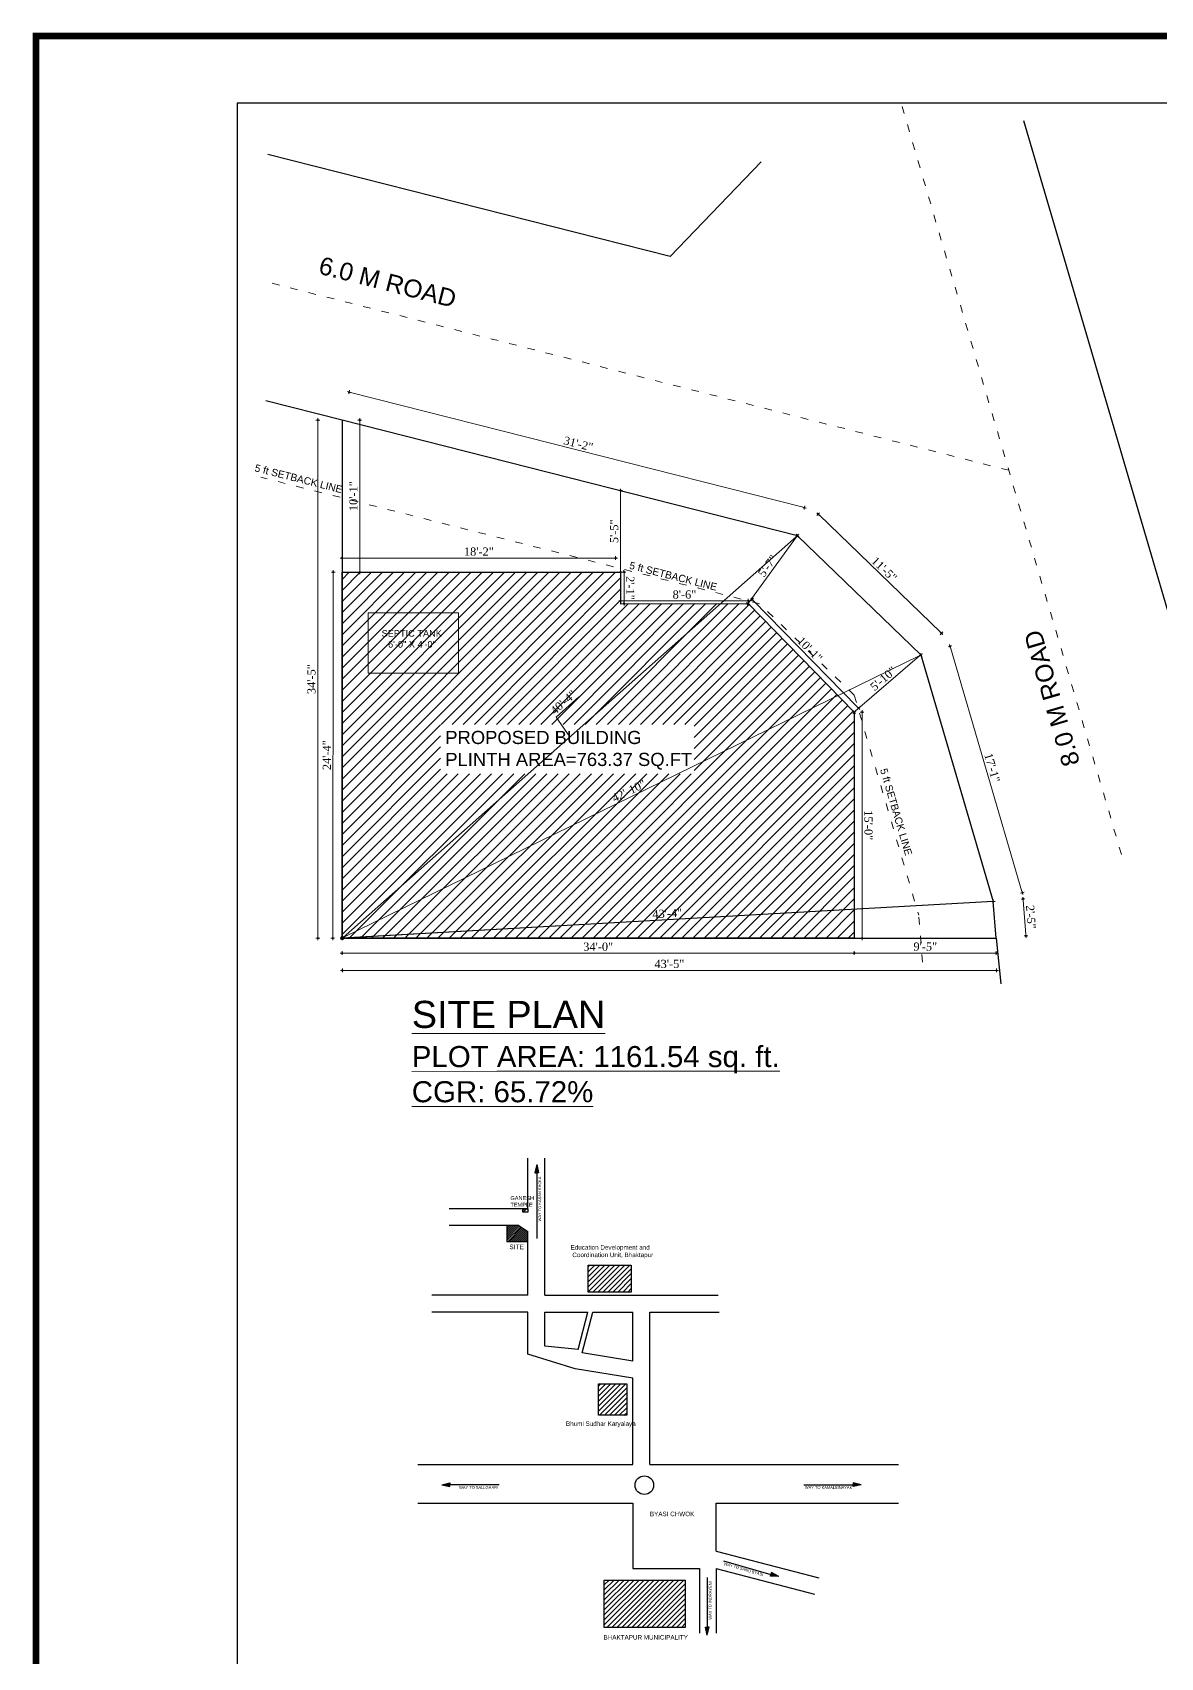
# Model space of a CAD drawing. Header units: inches. Extents: x 5914 to 162157, y -20538 to 282354.
# Drawn here: x 153056 to 153955, y -19687 to -18392 of the extents above; entities that cross this region are included whole.
import ezdxf

# ---------------------------------------------------------------- set-up
doc = ezdxf.new("R2010")
doc.units = ezdxf.units.IN
doc.header["$MEASUREMENT"] = 0
doc.header["$PDMODE"] = 99
doc.linetypes.add('ACAD_ISO03W100', pattern=[30, 12, -18])
for name, color, linetype, lineweight in [('DOOR-WIN RA', 3, 'Continuous', 20), ('Hatch', 254, 'Continuous', 9), ('HATCH RA', 8, 'Continuous', 5), ('HIDDEN RA', 253, 'ACAD_ISO03W100', 9), ('Outline', 4, 'Continuous', 9), ('REINFORCEMENT RA', 1, 'Continuous', 30), ('TEXTLAYER', 7, 'Continuous', 18)]:
    doc.layers.add(name, color=color, linetype=linetype, lineweight=lineweight)
doc.layers.add('lettring', color=7, linetype='Continuous')
doc.layers.add('S-DIM', color=7, linetype='Continuous')
doc.styles.add('DIM', font='dutch.ttf')
doc.styles.get("Standard").update_dxf_attribs({"font": 'arial.ttf'})
doc.dimstyles.new('Copy of DIM 8', dxfattribs={"dimtxt": 6.5, "dimasz": 1, "dimexe": 6, "dimexo": 18, "dimgap": 1.6875, "dimtad": 1, "dimdec": 0, "dimzin": 3, "dimdsep": 46, "dimlunit": 4, "dimtxsty": 'DIM', "dimblk": 'dot 2', "dimcen": 0.09375, "dimse1": 1, "dimse2": 1, "dimclrd": 1, "dimclre": 1, "dimclrt": 256, "dimadec": 0, "dimazin": 0, "dimtfac": 0.75, "dimtdec": 0, "dimtix": 1, "dimtmove": 1, "dimatfit": 3, "dimldrblk": 'DOT', "dimfxl": 1, "dimtolj": 1, "dimtzin": 0, "dimlwd": 9, "dimlwe": 9, "dimarcsym": 0})

# ---------------------------------------------------------------- blocks, each defined once
blk = doc.blocks.new('JBSF')
at = {"transparency": 33554687}
h = blk.add_hatch(color=256, dxfattribs=at)
h.dxf.hatch_style = 1
h.paths.add_polyline_path([(153447.6, -14946), (153445.9, -14953.2), (153447.6, -14953.2), (153449.2, -14953.2)])
h = blk.add_hatch(dxfattribs=at)
h.set_pattern_fill('ANSI32', color=256, scale=10)
h.paths.add_polyline_path([(153435.2, -14985.1), (153435.2, -14988.2), (153439.7, -14988.2), (153439.7, -14985.1)])
h = blk.add_hatch(dxfattribs=at)
h.set_pattern_fill('ANSI31', color=256, scale=10)
h.paths.add_polyline_path([(153439.7, -15014.3), (153439.7, -15005.2), (153431.7, -15000), (153421.1, -15000), (153421.1, -15014.3)])
h = blk.add_hatch(dxfattribs=at)
h.set_pattern_fill('ANSI31', color=256, scale=25)
h.paths.add_polyline_path([(153493.2, -15035), (153493.2, -15058.9), (153531.3, -15058.9), (153531.3, -15035)])
h = blk.add_hatch(dxfattribs=at)
h.set_pattern_fill('ANSI31', color=256, scale=25)
h.paths.add_polyline_path([(153502.2, -15140.2), (153502.2, -15168.1), (153527.3, -15168.1), (153527.3, -15140.2)])
h.paths.add_polyline_path([(153579.2, -15356), (153579.2, -15314.1), (153507.4, -15314.1), (153507.4, -15356)])
h = blk.add_hatch(color=256, dxfattribs=at)
h.dxf.hatch_style = 1
h.paths.add_polyline_path([(153363.3, -15229.7), (153370.5, -15231.3), (153370.5, -15229.7), (153370.5, -15228)])
h = blk.add_hatch(color=256, dxfattribs=at)
h.dxf.hatch_style = 1
h.paths.add_polyline_path([(153727.9, -15228), (153727.9, -15229.7), (153727.9, -15231.3), (153735.1, -15229.7)])
h = blk.add_hatch(color=256, dxfattribs=at)
h.dxf.hatch_style = 1
h.paths.add_polyline_path([(153655.6, -15307.4), (153655.1, -15309), (153654.6, -15310.6), (153662.1, -15311)])
h = blk.add_hatch(color=256, dxfattribs=at)
h.dxf.hatch_style = 1
h.paths.add_polyline_path([(153600.3, -15355.7), (153598.7, -15355.7), (153597, -15355.7), (153598.7, -15362.9)])
for p, q in [((153439.7, -14985.1), (153439.7, -14940.3)), ((153454.7, -15061.7), (153454.7, -14940.3)), ((153447.6, -14946), (153445.9, -14953.2)), ((153445.9, -14953.2), (153447.6, -14953.2)), ((153447.6, -14946), (153449.2, -14953.2)), ((153447.6, -14953.2), (153447.6, -15011.4)), ((153449.2, -14953.2), (153447.6, -14953.2)), ((153439.7, -14985.1), (153369.9, -14985.1)), ((153431.7, -15000), (153369.9, -15000)), ((153421.1, -15000), (153421.1, -15014.3)), ((153431.7, -15000), (153439.7, -15005.2)), ((153439.7, -15014.3), (153421.1, -15014.3)), ((153439.7, -15061.7), (153439.7, -15005.2)), ((153454.7, -15061.7), (153454.7, -15005.2)), ((153439.7, -15061.7), (153354.5, -15061.7)), ((153454.7, -15061.7), (153608.2, -15061.7)), ((153439.7, -15076.6), (153354.5, -15076.6)), ((153439.7, -15113.8), (153439.7, -15076.6)), ((153454.7, -15106.8), (153454.7, -15076.6)), ((153454.7, -15076.6), (153492.7, -15076.6)), ((153484.3, -15109.7), (153492.7, -15076.6)), ((153487.9, -15112.7), (153497.1, -15076.6)), ((153497.1, -15076.6), (153532.7, -15076.6)), ((153532.7, -15120.1), (153532.7, -15076.6)), ((153547.7, -15211.7), (153547.7, -15076.6)), ((153547.7, -15076.6), (153609.1, -15076.6)), ((153481.5, -15126.8), (153439.7, -15113.8)), ((153484.3, -15109.7), (153454.7, -15106.8)), ((153532.7, -15120.1), (153487.9, -15112.7)), ((153532.7, -15135.3), (153481.5, -15126.8)), ((153532.7, -15211.7), (153532.7, -15135.3)), ((153532.7, -15211.7), (153532.7, -15135.3)), ((153342.1, -15211.7), (153532.7, -15211.7)), ((153547.7, -15211.7), (153768.3, -15211.7)), ((153363.3, -15229.7), (153370.5, -15228)), ((153363.3, -15229.7), (153370.5, -15231.3)), ((153370.5, -15228), (153370.5, -15229.7)), ((153414.2, -15229.6), (153370.5, -15229.7)), ((153370.5, -15231.3), (153370.5, -15229.7)), ((153684.2, -15229.6), (153727.9, -15229.7)), ((153735.1, -15229.7), (153727.9, -15228)), ((153727.9, -15228), (153727.9, -15229.7)), ((153735.1, -15229.7), (153727.9, -15231.3)), ((153727.9, -15231.3), (153727.9, -15229.7)), ((153342.1, -15246), (153532.7, -15246)), ((153532.7, -15246), (153532.7, -15303.8)), ((153606.7, -15246), (153768.3, -15246)), ((153606.7, -15288.4), (153606.7, -15246)), ((153606.7, -15288.4), (153697.5, -15312.2)), ((153532.7, -15303.8), (153591.7, -15303.8)), ((153591.7, -15303.8), (153591.7, -15361.2)), ((153606.7, -15303.8), (153693.7, -15326.7)), ((153606.7, -15303.8), (153606.7, -15361.2)), ((153613, -15297), (153655.1, -15309)), ((153598.7, -15311.9), (153598.7, -15355.7)), ((153654.6, -15310.6), (153655.1, -15309)), ((153662.1, -15311), (153654.6, -15310.6)), ((153655.6, -15307.4), (153655.1, -15309)), ((153662.1, -15311), (153655.6, -15307.4)), ((153598.7, -15362.9), (153597, -15355.7)), ((153597, -15355.7), (153598.7, -15355.7)), ((153598.7, -15362.9), (153600.3, -15355.7)), ((153600.3, -15355.7), (153598.7, -15355.7))]:
    blk.add_line(p, q)
for points in [[(153435.2, -14985.1), (153439.7, -14985.1), (153439.7, -14988.2), (153435.2, -14988.2)], [(153493.2, -15035), (153531.3, -15035), (153531.3, -15058.9), (153493.2, -15058.9)], [(153502.2, -15140.2), (153527.3, -15140.2), (153527.3, -15168.1), (153502.2, -15168.1)], [(153507.4, -15314.1), (153579.2, -15314.1), (153579.2, -15356), (153507.4, -15356)]]:
    blk.add_lwpolyline(points, close=True)
blk.add_circle((153542.9, -15230), 8.22)
at = {"char_height": 2.515, "width": 94.517}
for s, insert, attachment_point, rotation in [('WAY TO KASAN KHOLA', (153448.9, -14996.3), 1, 90), ('WAY TO SALLGHARI', (153413.2, -15230.7), 3, 0.1625), ('WAY TO KAMALBINAYAK', (153685.2, -15230.7), 1, 359.8375), ('WAY TO SANO BYASI ', (153613.8, -15298.3), 1, 344.0931), ('WAY TO INDRAYENI ', (153600, -15349.2), 1, 90)]:
    blk.add_mtext(s, dxfattribs=dict(at, insert=insert, attachment_point=attachment_point, rotation=rotation))
at = {"attachment_point": 1}
for s, width, gutter_width, insert, char_height in [('GANESH \\PTEMPLE', 12.979, 17.7, (153424.2, -14973.9), 3.53), ('SITE', 15.306, 20.8, (153423.2, -15016.8), 4.17)]:
    blk.add_mtext_dynamic_manual_height_columns(s, width=width, gutter_width=gutter_width, heights=[0], dxfattribs=dict(at, insert=insert, char_height=char_height))
at = {"char_height": 4, "width": 150.306, "attachment_point": 1}
for s, insert in [('Education Development and\\P Coordination Unit, Bhaktapur', (153477.5, -15017.3)), ('Bhumi Sudhar Karyalaya', (153473.4, -15173.5)), ('BYASI CHWOK', (153547.8, -15253.5)), ('BHAKTAPUR MUNICIPALITY', (153506.7, -15362.8))]:
    blk.add_mtext(s, dxfattribs=dict(at, insert=insert))
blk = doc.blocks.new('dot1')
at = {"layer": 'Hatch'}
h = blk.add_hatch(color=256, dxfattribs=at)
edge = h.paths.add_edge_path()
edge.add_arc((0, 0), 1, 0, 360)
for p, q in [((3, 0), (-3, 0)), ((0, 3), (0, -3))]:
    blk.add_line(p, q, dxfattribs=at)
blk.add_circle((0, 0), 1, dxfattribs=at)
blk = doc.blocks.new('dot 2')
at = {"layer": 'Hatch', "xscale": 0.5, "yscale": 0.5, "zscale": 0.5}
blk.add_blockref('dot1', (0, 0), dxfattribs=at)
blk = doc.blocks.new('*D636')
at = {"layer": 'Defpoints', "color": 0, "transparency": 16777216}
for p in [(153302.4, -18701.1), (153283.1, -19113.9), (153302.4, -19113.9)]:
    blk.add_point(p, dxfattribs=at)
at = {"layer": 'lettring', "color": 1, "lineweight": 9, "transparency": 16777216}
blk.add_line((153283.1, -18702.1), (153283.1, -19112.9), dxfattribs=at)
for p, rotation in [((153283.1, -18701.1), 89.99612180856457), ((153283.1, -19113.9), 269.9961218085645)]:
    blk.add_blockref('dot 2', p, dxfattribs=dict(at, rotation=rotation))
at = {"layer": 'lettring', "transparency": 16777216, "insert": (153278, -18907.5), "char_height": 6.5, "attachment_point": 5, "rotation": 89.9961, "style": 'DIM'}
blk.add_mtext('\\A1;34\'-5"', dxfattribs=at)
blk = doc.blocks.new('_Dot')
at = {"color": 0, "linetype": 'ByBlock', "lineweight": -2}
blk.add_line((-0.5, 0), (-1, 0), dxfattribs=at)
at = {"color": 0, "linetype": 'ByBlock', "const_width": 0.5}
blk.add_lwpolyline([(-0.25, 0, 1), (0.25, 0, 1)], format="xyb", close=True, dxfattribs=at)
blk = doc.blocks.new('*D637')
at = {"layer": 'Defpoints', "color": 0, "transparency": 16777216}
for p in [(153302.4, -18701.1), (153671.1, -18770.9), (153665.4, -18793.2)]:
    blk.add_point(p, dxfattribs=at)
at = {"layer": 'lettring', "color": 1, "lineweight": 9, "transparency": 16777216}
blk.add_line((153309.1, -18679.1), (153670.1, -18770.6), dxfattribs=at)
for p, rotation in [((153308.1, -18678.8), 165.7695948324564), ((153671.1, -18770.9), 345.7695948324564)]:
    blk.add_blockref('dot 2', p, dxfattribs=dict(at, rotation=rotation))
at = {"layer": 'lettring', "transparency": 16777216, "insert": (153490.8, -18720), "char_height": 6.5, "attachment_point": 5, "rotation": 345.7696, "style": 'DIM'}
blk.add_mtext('\\A1;31\'-2"', dxfattribs=at)
blk = doc.blocks.new('*D638')
at = {"layer": 'Defpoints', "color": 0, "transparency": 16777216}
for p in [(153665.4, -18793.2), (153780.4, -18871), (153763.9, -18888.1)]:
    blk.add_point(p, dxfattribs=at)
at = {"layer": 'lettring', "color": 1, "lineweight": 9, "transparency": 16777216}
blk.add_line((153682.7, -18776.7), (153779.7, -18870.3), dxfattribs=at)
for p, rotation in [((153681.9, -18776.1), 136.0398799648565), ((153780.4, -18871), 316.0398799648565)]:
    blk.add_blockref('dot 2', p, dxfattribs=dict(at, rotation=rotation))
at = {"layer": 'lettring', "transparency": 16777216, "insert": (153734.7, -18819.9), "char_height": 6.5, "attachment_point": 5, "rotation": 316.0399, "style": 'DIM'}
blk.add_mtext('\\A1;11\'-5"', dxfattribs=at)
blk = doc.blocks.new('*D639')
at = {"layer": 'Defpoints', "color": 0, "transparency": 16777216}
for p in [(153763.9, -18888.1), (153844.8, -19077.7), (153821.5, -19084.6)]:
    blk.add_point(p, dxfattribs=at)
at = {"layer": 'lettring', "color": 1, "lineweight": 9, "transparency": 16777216}
blk.add_line((153787.4, -18882.2), (153844.5, -19076.8), dxfattribs=at)
for p, rotation in [((153787.1, -18881.3), 106.3566503433274), ((153844.8, -19077.7), 286.3566503433274)]:
    blk.add_blockref('dot 2', p, dxfattribs=dict(at, rotation=rotation))
at = {"layer": 'lettring', "transparency": 16777216, "insert": (153820.8, -18978.1), "char_height": 6.5, "attachment_point": 5, "rotation": 286.3567, "style": 'DIM'}
blk.add_mtext('\\A1;17\'-1"', dxfattribs=at)
blk = doc.blocks.new('*D640')
at = {"layer": 'Defpoints', "color": 0, "transparency": 16777216}
for p in [(153821.5, -19084.6), (153823.9, -19113.9), (153847.7, -19112)]:
    blk.add_point(p, dxfattribs=at)
at = {"layer": 'lettring', "color": 1, "lineweight": 9, "transparency": 16777216}
blk.add_line((153845.4, -19083.6), (153847.6, -19111), dxfattribs=at)
for p, rotation in [((153845.4, -19082.6), 94.61260404835447), ((153847.7, -19112), 274.6126040483545)]:
    blk.add_blockref('dot 2', p, dxfattribs=dict(at, rotation=rotation))
at = {"layer": 'lettring', "transparency": 16777216, "insert": (153851.6, -19096.9), "char_height": 6.5, "attachment_point": 5, "rotation": 274.6126, "style": 'DIM'}
blk.add_mtext('\\A1;2\'-5"', dxfattribs=at)
blk = doc.blocks.new('*D641')
at = {"layer": 'Defpoints', "color": 0, "transparency": 16777216}
for p in [(153821.5, -19084.6), (153821.5, -19084.6), (153302.4, -19113.9)]:
    blk.add_point(p, dxfattribs=at)
at = {"layer": 'S-DIM', "color": 1, "lineweight": 9, "transparency": 16777216}
blk.add_line((153303.4, -19113.9), (153820.5, -19084.6), dxfattribs=at)
for p, rotation in [((153821.5, -19084.6), 3.238242339742752), ((153302.4, -19113.9), 183.2382423397427)]:
    blk.add_blockref('dot 2', p, dxfattribs=dict(at, rotation=rotation))
at = {"layer": 'S-DIM', "transparency": 16777216, "insert": (153561.7, -19094.2), "char_height": 6.5, "attachment_point": 5, "rotation": 3.2382, "style": 'DIM'}
blk.add_mtext('\\A1;43\'-4"', dxfattribs=at)
blk = doc.blocks.new('*D633')
at = {"layer": 'Defpoints', "color": 0, "transparency": 16777216}
for p in [(153665.4, -18793.2), (153665.4, -18793.2), (153302.5, -19113.9)]:
    blk.add_point(p, dxfattribs=at)
at = {"layer": 'S-DIM', "color": 1, "lineweight": 9, "transparency": 16777216}
for p, q in [((153303.2, -19113.3), (153664.7, -18793.8)), ((153473, -18937.8), (153491.2, -18921.7)), ((153484, -18953.5), (153473, -18937.8))]:
    blk.add_line(p, q, dxfattribs=at)
for p, rotation in [((153665.4, -18793.2), 41.46603304600268), ((153302.5, -19113.9), 221.4660330460027)]:
    blk.add_blockref('dot 2', p, dxfattribs=dict(at, rotation=rotation))
at = {"layer": 'S-DIM', "transparency": 16777216, "insert": (153478.8, -18926), "char_height": 6.5, "attachment_point": 5, "rotation": 41.466, "style": 'DIM'}
blk.add_mtext('\\A1;40\'-4"', dxfattribs=at)
blk = doc.blocks.new('*D642')
at = {"layer": 'Defpoints', "color": 0, "transparency": 16777216}
for p in [(153302.7, -19123.1), (153824.2, -19123.1), (153302.7, -19139.5)]:
    blk.add_point(p, dxfattribs=at)
at = {"layer": 'S-DIM', "color": 1, "lineweight": 9, "transparency": 16777216}
blk.add_line((153823.2, -19139.5), (153303.7, -19139.5), dxfattribs=at)
for p, rotation in [((153302.7, -19139.5), 179.9996002600597), ((153824.2, -19139.5), 359.9996002600597)]:
    blk.add_blockref('dot 2', p, dxfattribs=dict(at, rotation=rotation))
at = {"layer": 'S-DIM', "transparency": 16777216, "insert": (153563.4, -19134.4), "char_height": 6.5, "attachment_point": 5, "rotation": 359.9996, "style": 'DIM'}
blk.add_mtext('\\A1;43\'-5"', dxfattribs=at)
blk = doc.blocks.new('*D634')
at = {"layer": 'Defpoints', "color": 0, "transparency": 16777216}
for p in [(153520.5, -18811), (153302.4, -18818.3), (153520.5, -18818.3)]:
    blk.add_point(p, dxfattribs=at)
at = {"layer": 'S-DIM', "color": 1, "lineweight": 9, "transparency": 16777216}
blk.add_line((153303.4, -18811), (153519.5, -18811), dxfattribs=at)
at = {"layer": 'S-DIM', "color": 1, "lineweight": 9, "transparency": 16777216, "rotation": 180}
blk.add_blockref('dot 2', (153302.4, -18811), dxfattribs=at)
at = {"layer": 'S-DIM', "color": 1, "lineweight": 9, "transparency": 16777216}
blk.add_blockref('dot 2', (153520.5, -18811), dxfattribs=at)
at = {"layer": 'S-DIM', "transparency": 16777216, "insert": (153411.5, -18805.9), "char_height": 6.5, "attachment_point": 5, "style": 'DIM'}
blk.add_mtext('\\A1;18\'-2"', dxfattribs=at)
blk = doc.blocks.new('*D643')
at = {"layer": 'Defpoints', "color": 0, "transparency": 16777216}
for p in [(153302.4, -18701.1), (153302.4, -18822.3), (153316.5, -18822.3)]:
    blk.add_point(p, dxfattribs=at)
at = {"layer": 'S-DIM', "color": 1, "lineweight": 9, "transparency": 16777216}
blk.add_line((153316.5, -18702.1), (153316.5, -18821.3), dxfattribs=at)
for p, rotation in [((153316.5, -18701.1), 90), ((153316.5, -18822.3), 270)]:
    blk.add_blockref('dot 2', p, dxfattribs=dict(at, rotation=rotation))
at = {"layer": 'S-DIM', "transparency": 16777216, "insert": (153311.5, -18761.7), "char_height": 6.5, "attachment_point": 5, "rotation": 90, "style": 'DIM'}
blk.add_mtext('\\A1;10\'-1"', dxfattribs=at)
blk = doc.blocks.new('*D644')
at = {"layer": 'Defpoints', "color": 0, "transparency": 16777216}
for p in [(153524.5, -18757.3), (153524.5, -18757.3), (153524.5, -18822.2)]:
    blk.add_point(p, dxfattribs=at)
at = {"layer": 'S-DIM', "color": 1, "lineweight": 9, "transparency": 16777216}
blk.add_line((153524.5, -18821.2), (153524.5, -18758.3), dxfattribs=at)
for p, rotation in [((153524.5, -18757.3), 90), ((153524.5, -18822.2), 270)]:
    blk.add_blockref('dot 2', p, dxfattribs=dict(at, rotation=rotation))
at = {"layer": 'S-DIM', "transparency": 16777216, "insert": (153519.4, -18789.7), "char_height": 6.5, "attachment_point": 5, "rotation": 90, "style": 'DIM'}
blk.add_mtext('\\A1;5\'-5"', dxfattribs=at)
blk = doc.blocks.new('*D635')
at = {"layer": 'Defpoints', "color": 0, "transparency": 16777216}
for p in [(153710.8, -19125.7), (153823.9, -19125.7), (153823.9, -19125.7)]:
    blk.add_point(p, dxfattribs=at)
at = {"layer": 'S-DIM', "color": 1, "lineweight": 9, "transparency": 16777216}
blk.add_line((153711.8, -19125.7), (153822.9, -19125.7), dxfattribs=at)
at = {"layer": 'S-DIM', "color": 1, "lineweight": 9, "transparency": 16777216, "rotation": 180}
blk.add_blockref('dot 2', (153710.8, -19125.7), dxfattribs=at)
at = {"layer": 'S-DIM', "color": 1, "lineweight": 9, "transparency": 16777216}
blk.add_blockref('dot 2', (153823.9, -19125.7), dxfattribs=at)
at = {"layer": 'S-DIM', "transparency": 16777216, "insert": (153767.4, -19120.6), "char_height": 6.5, "attachment_point": 5, "style": 'DIM'}
blk.add_mtext('\\A1;9\'-5"', dxfattribs=at)
blk = doc.blocks.new('*D646')
at = {"layer": 'Defpoints', "color": 0, "transparency": 16777216}
for p in [(153665.4, -18793.2), (153665.4, -18793.2), (153626.2, -18847.3)]:
    blk.add_point(p, dxfattribs=at)
at = {"layer": 'lettring', "color": 1, "lineweight": 9, "transparency": 16777216}
blk.add_line((153626.8, -18846.5), (153664.8, -18794), dxfattribs=at)
for p, rotation in [((153665.4, -18793.2), 54.08268101037635), ((153626.2, -18847.3), 234.0826810103763)]:
    blk.add_blockref('dot 2', p, dxfattribs=dict(at, rotation=rotation))
at = {"layer": 'lettring', "transparency": 16777216, "insert": (153641.7, -18817.3), "char_height": 6.5, "attachment_point": 5, "rotation": 54.0827, "style": 'DIM'}
blk.add_mtext('\\A1;5\'-7"', dxfattribs=at)
blk = doc.blocks.new('*D647')
at = {"layer": 'Defpoints', "color": 0, "transparency": 16777216}
for p in [(153763.7, -18888.2), (153763.7, -18888.2), (153710.8, -18933.8)]:
    blk.add_point(p, dxfattribs=at)
at = {"layer": 'lettring', "color": 1, "lineweight": 9, "transparency": 16777216}
blk.add_line((153711.5, -18933.1), (153762.9, -18888.9), dxfattribs=at)
for p, rotation in [((153763.7, -18888.2), 40.72353714125077), ((153710.8, -18933.8), 220.7235371412507)]:
    blk.add_blockref('dot 2', p, dxfattribs=dict(at, rotation=rotation))
at = {"layer": 'lettring', "transparency": 16777216, "insert": (153733.9, -18907.1), "char_height": 6.5, "attachment_point": 5, "rotation": 40.7235, "style": 'DIM'}
blk.add_mtext('\\A1;5\'-10"', dxfattribs=at)
blk = doc.blocks.new('*D649')
at = {"layer": 'Defpoints', "color": 0, "transparency": 16777216}
for p in [(153302.5, -19113.9), (153710.8, -19113.9), (153302.5, -19125.7)]:
    blk.add_point(p, dxfattribs=at)
at = {"layer": 'lettring', "color": 1, "lineweight": 9, "transparency": 16777216}
blk.add_line((153709.8, -19125.7), (153303.5, -19125.7), dxfattribs=at)
at = {"layer": 'lettring', "color": 1, "lineweight": 9, "transparency": 16777216, "rotation": 180}
blk.add_blockref('dot 2', (153302.5, -19125.7), dxfattribs=at)
at = {"layer": 'lettring', "color": 1, "lineweight": 9, "transparency": 16777216}
blk.add_blockref('dot 2', (153710.8, -19125.7), dxfattribs=at)
at = {"layer": 'lettring', "transparency": 16777216, "insert": (153506.6, -19120.7), "char_height": 6.5, "attachment_point": 5, "style": 'DIM'}
blk.add_mtext('\\A1;34\'-0"', dxfattribs=at)
blk = doc.blocks.new('*D742')
at = {"layer": 'Defpoints', "color": 0, "transparency": 16777216}
for p in [(153524.5, -18822.2), (153524.5, -18847.4), (153527.2, -18847.4)]:
    blk.add_point(p, dxfattribs=at)
at = {"layer": 'lettring', "color": 1, "lineweight": 9, "transparency": 16777216}
blk.add_line((153527.2, -18823.2), (153527.2, -18846.4), dxfattribs=at)
for p, rotation in [((153527.2, -18822.2), 90.07557143007085), ((153527.2, -18847.4), 270.0755714300709)]:
    blk.add_blockref('dot 2', p, dxfattribs=dict(at, rotation=rotation))
at = {"layer": 'lettring', "transparency": 16777216, "insert": (153532.2, -18834.8), "char_height": 6.5, "attachment_point": 5, "rotation": 270.0756, "style": 'DIM'}
blk.add_mtext('\\A1;2\'-1"', dxfattribs=at)
blk = doc.blocks.new('*D743')
at = {"layer": 'Defpoints', "color": 0, "transparency": 16777216}
for p in [(153524.5, -18847.4), (153626.2, -18845.1), (153626.2, -18847.3)]:
    blk.add_point(p, dxfattribs=at)
at = {"layer": 'lettring', "color": 1, "lineweight": 9, "transparency": 16777216}
blk.add_line((153525.5, -18845.2), (153625.2, -18845.1), dxfattribs=at)
for p, rotation in [((153524.5, -18845.2), 180.0755714300937), ((153626.2, -18845.1), 0.07557143009376492)]:
    blk.add_blockref('dot 2', p, dxfattribs=dict(at, rotation=rotation))
at = {"layer": 'lettring', "transparency": 16777216, "insert": (153575.4, -18840.1), "char_height": 6.5, "attachment_point": 5, "rotation": 0.0756, "style": 'DIM'}
blk.add_mtext('\\A1;8\'-6"', dxfattribs=at)
blk = doc.blocks.new('*D744')
at = {"layer": 'Defpoints', "color": 0, "transparency": 16777216}
for p in [(153626.2, -18847.3), (153710.8, -18933.8), (153714.1, -18930.5)]:
    blk.add_point(p, dxfattribs=at)
at = {"layer": 'lettring', "color": 1, "lineweight": 9, "transparency": 16777216}
blk.add_line((153630.2, -18844.8), (153713.4, -18929.8), dxfattribs=at)
for p, rotation in [((153629.5, -18844.1), 134.3525205982259), ((153714.1, -18930.5), 314.3525205982259)]:
    blk.add_blockref('dot 2', p, dxfattribs=dict(at, rotation=rotation))
at = {"layer": 'lettring', "transparency": 16777216, "insert": (153675.4, -18883.8), "char_height": 6.5, "attachment_point": 5, "rotation": 314.3525, "style": 'DIM'}
blk.add_mtext('\\A1;10\'-1"', dxfattribs=at)
blk = doc.blocks.new('*D745')
at = {"layer": 'Defpoints', "color": 0, "transparency": 16777216}
for p in [(153710.8, -18933.8), (153710.8, -19113.9), (153717, -19113.9)]:
    blk.add_point(p, dxfattribs=at)
at = {"layer": 'lettring', "color": 1, "lineweight": 9, "transparency": 16777216}
blk.add_line((153717, -18934.8), (153717, -19112.9), dxfattribs=at)
for p, rotation in [((153717, -18933.8), 90.00130912059397), ((153717, -19113.9), 270.0013091205939)]:
    blk.add_blockref('dot 2', p, dxfattribs=dict(at, rotation=rotation))
at = {"layer": 'lettring', "transparency": 16777216, "insert": (153722.1, -19023.9), "char_height": 6.5, "attachment_point": 5, "rotation": 270.0013, "style": 'DIM'}
blk.add_mtext('\\A1;15\'-0"', dxfattribs=at)

msp = doc.modelspace()

# ---------------------------------------------------------------- hatches: boundary and pattern name
at = {"layer": 'HATCH RA'}
h = msp.add_hatch(dxfattribs=at)
h.set_pattern_fill('ANSI31', color=256, scale=50)
h.set_pattern_definition([(45, (7704.318, -5141.4455), (-4.41941738, 4.41941738), [])])
h.paths.add_polyline_path([(153302.4, -18822.3), (153302.4, -19113.9), (153710.8, -19113.9), (153710.8, -18933.8), (153626.2, -18847.3), (153524.5, -18847.4), (153524.5, -18822.2), (153500.5, -18822.2)])
h.paths.add_polyline_path([(153381, -18982.8), (153583.1, -18982.8), (153583.1, -18943.5), (153381, -18943.5)], flags=16)

# ---------------------------------------------------------------- linework, layer by layer
for p in [(153302.4, -18822.3), (153710.8, -19113.9)]:
    msp.add_line(p, (153302.4, -19113.9))
at = {"layer": 'DOOR-WIN RA'}
msp.add_lwpolyline([(153323.2, -18854.6), (153395.2, -18854.6), (153395.2, -18902.6), (153323.2, -18902.6)], close=True, dxfattribs=at)
at = {"layer": 'HIDDEN RA', "ltscale": 0.5}
for p, q in [((153748.9, -18451.2), (153925.1, -19051.6)), ((153834, -18741.1), (153241.6, -18590.8)), ((153635.2, -18847.4), (153237.6, -18746.6)), ((153710.8, -18920.3), (153635.2, -18847.4)), ((153710.8, -18920.3), (153762.2, -19095.5)), ((153765.2, -19132.9), (153762.2, -19095.5))]:
    msp.add_line(p, q, dxfattribs=at)
at = {"layer": 'Outline', "const_width": 5.35}
msp.add_lwpolyline([(153058.3, -20535.4), (153058.3, -18395), (156269, -18395), (156269, -20535.4)], close=True, dxfattribs=at)
at = {"layer": 'Outline', "lineweight": 30}
msp.add_lwpolyline([(156215.5, -18448.5), (153218.8, -18448.5), (153218.8, -20481.9)], dxfattribs=at)
at = {"layer": 'REINFORCEMENT RA'}
for p, q in [((153845.8, -18462.3), (154005.9, -19007.7)), ((153564.1, -18570.7), (153243.3, -18489.4)), ((153636.5, -18495.4), (153564.1, -18570.7)), ((153302.4, -18701.1), (153241.6, -18685.7)), ((153665.4, -18793.2), (153302.4, -18701.1)), ((153302.4, -18701.1), (153302.4, -19113.9)), ((153665.4, -18793.2), (153302.4, -18701.1)), ((153302.4, -18701.1), (153302.4, -19113.9)), ((153763.9, -18888.1), (153665.4, -18793.2)), ((153763.9, -18888.1), (153665.4, -18793.2)), ((153763.9, -18888.1), (153821.5, -19084.6)), ((153763.9, -18888.1), (153821.5, -19084.6)), ((153823.9, -19113.9), (153821.5, -19084.6)), ((153823.9, -19113.9), (153821.5, -19084.6)), ((153302.4, -19113.9), (153823.9, -19113.9)), ((153302.4, -19113.9), (153823.9, -19113.9)), ((153823.9, -19113.9), (153827.7, -19150.3))]:
    msp.add_line(p, q, dxfattribs=at)
msp.add_lwpolyline([(153626.2, -18847.3), (153710.8, -18933.8), (153710.8, -19113.9), (153302.4, -19113.9), (153302.4, -18822.3), (153500.5, -18822.2), (153524.5, -18822.2), (153524.5, -18847.4)], close=True, dxfattribs=at)
at = {"layer": 'S-DIM'}
msp.add_line((153821.5, -19084.6), (153302.4, -19113.9), dxfattribs=at)

# ---------------------------------------------------------------- block references
at = {"xscale": 0.8992830372838388, "yscale": 0.8992830372838388, "zscale": 0.8992830372838388}
msp.add_blockref('JBSF', (15464.9, -5853.6), dxfattribs=at)

# ---------------------------------------------------------------- texts
at = {"attachment_point": 1}
for s, width, gutter_width, insert, char_height, rotation in [('6.0 M ROAD', 354.064, 70.7, (153286.3, -18570.5), 14.13, 345.7696), ('5 ft SETBACK LINE', 145.737, 29.1, (153233.7, -18736.1), 5.817, 345.7696), ('5 ft SETBACK LINE', 145.737, 29.1, (153532.4, -18813.8), 5.817, 345.7696), ('8.0 M ROAD', 354.064, 70.7, (153877.3, -18978.4), 14.13, 106.3567), ('5 ft SETBACK LINE', 145.737, 29.1, (153736.9, -18978), 5.817, 286.3567)]:
    msp.add_mtext_dynamic_manual_height_columns(s, width=width, gutter_width=gutter_width, heights=[0], dxfattribs=dict(at, insert=insert, char_height=char_height, rotation=rotation))
at = {"layer": 'TEXTLAYER', "attachment_point": 1}
for s, insert, char_height, width in [('\\pi37.44474;SEPTIC TANK\\P\\pi42.53896;6\'-0" X 4\'-0"', (153296.5, -18868.4), 5.25, 122.634), ('PROPOSED BUILDING \\PPLINTH AREA=763.37 SQ.FT', (153384.7, -18948.7), 10.5, 245.267)]:
    msp.add_mtext(s, dxfattribs=dict(at, insert=insert, char_height=char_height, width=width))
at = {"layer": 'TEXTLAYER', "ltscale": 5, "insert": (153358, -19163.8), "char_height": 12, "width": 394.928, "attachment_point": 1, "rotation": 0.0057}
msp.add_mtext('{\\H1.8x;\\LSITE PLAN\\H1.333x;\\P\\H0.5833x;PLOT AREA: 1161.54 sq. ft.\\PCGR: 65.72%}', dxfattribs=at)

# ---------------------------------------------------------------- dimensions: what is measured, and where the dimension line sits
at = {"layer": 'lettring'}
for p1, p2, distance, picture, middle in [((153302.4389, -18701.1175), (153665.4357, -18793.1748), 23.0049, '*D637', (153490.8278, -18719.976)), ((153302.4, -18701.1), (153302.4, -19113.9), -19.3, '*D636', (153278, -18907.5)), ((153665.4, -18793.2), (153763.9, -18888.1), 23.8, '*D638', (153734.7, -18819.9)), ((153626.2, -18847.3), (153665.4, -18793.2), 0, '*D646', (153641.7, -18817.3)), ((153524.5, -18822.2), (153524.5, -18847.4), 2.7, '*D742', (153532.2, -18834.8)), ((153524.5, -18847.4), (153626.2, -18847.3), 2.2, '*D743', (153575.4, -18840.1)), ((153626.2, -18847.3), (153710.8, -18933.8), 4.6, '*D744', (153675.4, -18883.8)), ((153710.8, -18933.8), (153763.7, -18888.2), 0, '*D647', (153733.9, -18907.1)), ((153763.9, -18888.1), (153821.5, -19084.6), 24.2, '*D639', (153820.8, -18978.1)), ((153710.8, -18933.8), (153710.8, -19113.9), 6.2, '*D745', (153722.1, -19023.9)), ((153821.5, -19084.6), (153823.9, -19113.9), 23.9, '*D640', (153851.6, -19096.9))]:
    dim = msp.add_aligned_dim(p1=p1, p2=p2, distance=distance, dimstyle='Copy of DIM 8', dxfattribs=at)
    dim.commit()
    dim.dimension.update_dxf_attribs({"geometry": picture, "text_midpoint": middle})
msp.add_aligned_dim(p1=(153302, -19113.9), p2=(153302.4, -18822.3), distance=7, dimstyle='Copy of DIM 8', dxfattribs=at).render()
dim = msp.add_linear_dim(base=(153302.5, -19125.7), p1=(153710.8, -19113.9), p2=(153302.5, -19113.9), dimstyle='Copy of DIM 8', dxfattribs=at)
dim.commit()
dim.dimension.update_dxf_attribs({"geometry": '*D649', "text_midpoint": (153506.6, -19120.7)})
at = {"layer": 'S-DIM'}
for p1, p2, distance, picture, middle in [((153302.4, -18701.1), (153302.4, -18822.3), 14.1, '*D643', (153311.5, -18761.7)), ((153302.4, -19113.9), (153821.5, -19084.6), 0, '*D641', (153561.7, -19094.2)), ((153824.1583, -19123.0715), (153302.6862, -19123.0679), 16.3873, '*D642', (153563.4222, -19134.3842))]:
    dim = msp.add_aligned_dim(p1=p1, p2=p2, distance=distance, dimstyle='Copy of DIM 8', dxfattribs=at)
    dim.commit()
    dim.dimension.update_dxf_attribs({"geometry": picture, "text_midpoint": middle})
dim = msp.add_linear_dim(base=(153524.5, -18757.3), p1=(153524.5, -18822.2), p2=(153524.5, -18757.3), angle=90, dimstyle='Copy of DIM 8', dxfattribs=at)
dim.commit()
dim.dimension.update_dxf_attribs({"geometry": '*D644', "text_midpoint": (153519.4, -18789.7)})
dim = msp.add_linear_dim(base=(153665.4, -18793.2), p1=(153302.5, -19113.9), p2=(153665.4, -18793.2), angle=41.466, dimstyle='Copy of DIM 8', dxfattribs=at)
dim.commit()
dim.dimension.update_dxf_attribs({"geometry": '*D633', "text_midpoint": (153474.2, -18936.7), "dimtype": 161})
for base, p1, p2, picture, middle in [((153520.5, -18811), (153302.4, -18818.3), (153520.5, -18818.3), '*D634', (153411.5, -18805.9)), ((153823.9, -19125.7), (153710.8, -19125.7), (153823.9, -19125.7), '*D635', (153767.4, -19120.6))]:
    dim = msp.add_linear_dim(base=base, p1=p1, p2=p2, dimstyle='Copy of DIM 8', dxfattribs=at)
    dim.commit()
    dim.dimension.update_dxf_attribs({"geometry": picture, "text_midpoint": middle})
msp.add_aligned_dim(p1=(153302.5, -19113.9), p2=(153763.9, -18888.1), distance=0, dimstyle='Copy of DIM 8', dxfattribs=at).render()

doc.saveas('drawing.dxf')
